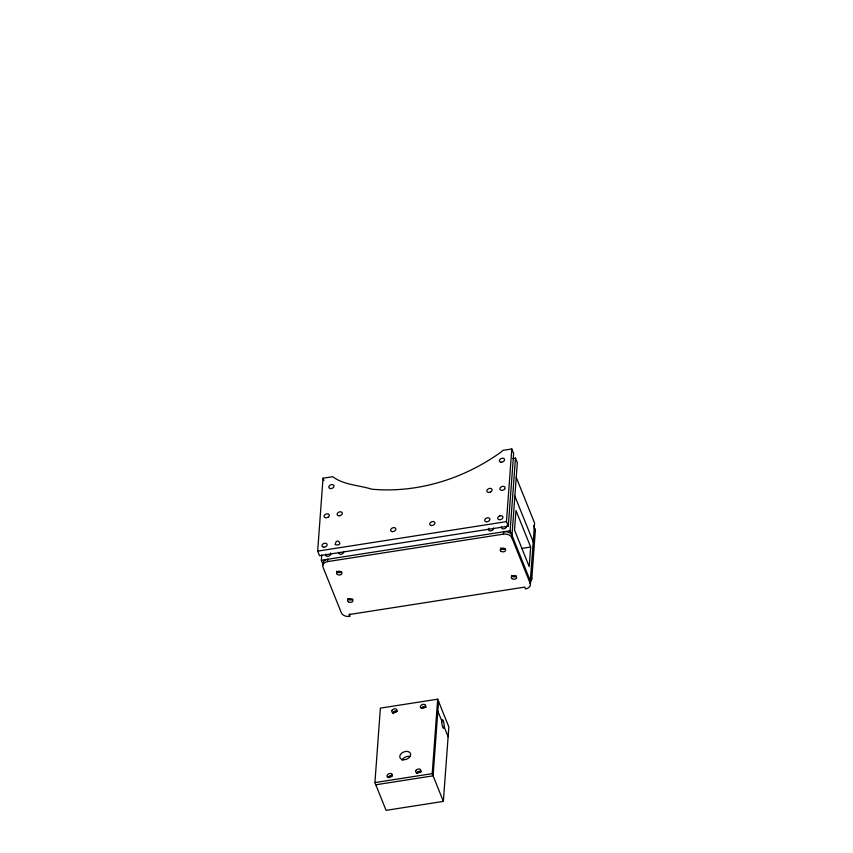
<?xml version="1.0" encoding="UTF-8"?>
<svg xmlns="http://www.w3.org/2000/svg" width="853" height="853" viewBox="0 0 853 853"><rect width="100%" height="100%" fill="white"/><g stroke="black" fill="none" stroke-linecap="round" stroke-linejoin="round"><path stroke-width="1.28" d="M317.668 551.123L323.02 478.202L332.702 476.71C344.09 485.165 358.825 485.058 371.897 489.217C417.927 493.311 464.064 478.725 501.329 451.866L502.961 450.352L511.8 448.987L513.634 453.551L508.303 526.194L319.502 555.687L317.668 551.123L506.469 521.62L511.8 448.987M349.879 614.032L349.709 616.388A6.771 4.66 4.2 0 1 341.36 612.838L323.01 567.17A6.771 4.66 4.2 0 1 327.68 561.594L327.851 559.237A6.771 4.66 4.2 0 0 323.18 564.825L321.346 560.25L321.73 554.951M374.915 782.585L380.385 708.129L437.674 699.172L448.838 726.937L443.368 801.394L386.078 810.35L374.915 782.585L432.215 773.639L437.674 699.172M438.559 701.369L433.089 775.825L375.8 784.781M349.709 616.388L348.973 614.565L524.755 587.099L525.491 588.922A6.771 4.66 4.2 0 0 530.161 583.335L511.811 537.678A6.771 4.66 4.2 0 0 503.462 534.127L503.633 531.771A6.771 4.66 4.2 0 1 511.981 535.321M530.385 583.409A6.771 4.66 4.2 0 0 530.331 580.989L510.147 530.758L515.468 458.114L512.952 458.509M511.811 537.678L517.313 462.678L515.468 458.114M530.662 547.029L529.223 566.627L514.53 530.097L515.969 510.499L530.662 547.029L521.546 548.458M530.161 583.335L534.586 523.038L516.225 477.381M530.747 581.415A6.771 4.66 -21.9 0 0 531.792 578.824L535.332 530.683A6.771 4.66 -21.9 0 0 534.639 528.37M338.694 552.371C338.513 555.698 344.228 554.237 343.78 551.486M392.753 712.863L393.041 712.351A2.708 1.866 -21.9 0 1 397.167 711.306M416.648 773.053L416.946 772.541A2.708 1.866 -21.9 0 1 421.073 771.496M417.266 773.181L417.48 772.797A2.037 1.397 -21.9 0 1 420.87 772.264M321.346 560.25L510.147 530.758M327.68 561.594L503.462 534.127M335.346 544.63C344.719 546.805 336.434 535.663 335.24 544.502M535.332 530.683L534.223 527.943A6.771 4.66 -21.9 0 0 533.53 525.629M514.849 496.137L533.21 541.794M531.792 578.824L530.694 576.084A6.771 4.66 -21.9 0 1 530.385 577.396M506.469 521.62L508.303 526.194M437.834 711.167L441.769 720.934M444.189 726.969L448.113 736.736M323.02 478.202L323.937 480.484M432.215 773.639L443.368 801.394M493.524 528.007A2.708 1.866 -21.9 0 1 490.486 530.907A2.708 1.866 -21.9 0 1 488.79 528.284M506.543 525.97A2.708 1.866 -21.9 0 1 503.846 528.839A2.708 1.866 -21.9 0 1 501.511 526.759M330.537 553.011A2.708 1.866 -21.9 0 1 328.405 556.231A2.708 1.866 -21.9 0 1 325.729 554.226M505.445 548.639A2.708 1.866 4.2 0 1 502.769 549.471A2.708 1.866 4.2 0 1 500.487 548.042M516.46 576.031A2.708 1.866 4.2 0 1 513.783 576.873A2.708 1.866 4.2 0 1 511.501 575.434M341.776 571.787A2.708 1.866 4.2 0 1 339.089 572.619A2.708 1.866 4.2 0 1 336.807 571.19M352.79 599.179A2.708 1.866 4.2 0 1 350.103 600.022A2.708 1.866 4.2 0 1 347.821 598.582M388.616 777.659A2.037 1.397 -21.9 0 1 391.932 776.486M401.998 760.268A5.694 3.913 -21.9 0 1 410.197 756.515M421.393 708.385A2.708 1.866 -21.9 0 1 423.674 706.615A2.708 1.866 -21.9 0 1 426.201 707.169M388.008 777.531A2.708 1.866 -21.9 0 1 391.911 775.74M393.308 713.652A2.037 1.397 -21.9 0 1 393.372 712.895L393.585 712.511A2.037 1.397 -21.9 0 1 396.688 711.722M422.011 708.416A2.037 1.397 -21.9 0 1 423.728 707.084A2.037 1.397 -21.9 0 1 425.615 707.5M392.167 710.154L391.868 710.677A2.708 1.866 -21.9 0 0 393.212 712.756A2.708 1.866 -21.9 0 0 396.528 711.413L396.826 710.901A2.708 1.866 -21.9 0 0 395.472 708.822A2.708 1.866 -21.9 0 0 392.167 710.154M416.061 770.344L415.774 770.856A2.708 1.866 -21.9 0 0 417.117 772.935A2.708 1.866 -21.9 0 0 420.433 771.602L420.721 771.091A2.708 1.866 -21.9 0 0 419.377 769.011A2.708 1.866 -21.9 0 0 416.061 770.344M504.656 488.982L504.219 489.451A2.708 1.866 -21.9 0 1 500.53 490.027A2.708 1.866 -21.9 0 1 500.732 487.255A2.708 1.866 -21.9 0 1 504.422 486.679L504.805 487.02A2.708 1.866 -21.9 0 1 504.656 488.982M327.872 517.313L327.232 517.6A2.708 1.866 -21.9 0 1 324.161 515.873A2.708 1.866 -21.9 0 1 328.309 513.975A2.708 1.866 -21.9 0 1 327.872 517.313M490.635 491.882L489.995 492.17A2.708 1.866 -21.9 0 1 486.914 490.443A2.708 1.866 -21.9 0 1 491.072 488.545A2.708 1.866 -21.9 0 1 490.635 491.882M499.783 515.958L499.144 516.246A2.708 1.866 -21.9 0 0 498.706 519.584A2.708 1.866 -21.9 0 0 502.865 517.686A2.708 1.866 -21.9 0 0 499.783 515.958M425.54 705.41L425.316 704.983A2.708 1.866 -21.9 0 0 422.128 704.653A2.708 1.866 -21.9 0 0 420.444 707.212L420.668 707.649A2.708 1.866 -21.9 0 0 423.856 707.969A2.708 1.866 -21.9 0 0 425.54 705.41M392.156 774.545L391.932 774.119A2.708 1.866 -21.9 0 0 388.733 773.799A2.708 1.866 -21.9 0 0 387.049 776.347L387.273 776.784A2.708 1.866 -21.9 0 0 390.461 777.104A2.708 1.866 -21.9 0 0 392.156 774.545M486.487 521.769A2.708 1.866 -21.9 0 0 489.857 518.88A2.708 1.866 -21.9 0 0 485.56 518.677A2.708 1.866 -21.9 0 0 486.487 521.769M338.908 515.777A2.708 1.866 -21.9 0 0 342.266 512.877A2.708 1.866 -21.9 0 0 337.98 512.685A2.708 1.866 -21.9 0 0 338.908 515.777M323.724 547.2A2.708 1.866 -21.9 0 0 327.094 544.31A2.708 1.866 -21.9 0 0 322.797 544.107A2.708 1.866 -21.9 0 0 323.724 547.2M392.444 531.622A2.708 1.866 -21.9 0 0 395.813 528.721A2.708 1.866 -21.9 0 0 391.516 528.529A2.708 1.866 -21.9 0 0 392.444 531.622M431.511 525.523A2.708 1.866 -21.9 0 0 434.87 522.622A2.708 1.866 -21.9 0 0 430.584 522.431A2.708 1.866 -21.9 0 0 431.511 525.523M330.601 488.588A2.708 1.866 -21.9 0 0 333.971 485.688A2.708 1.866 -21.9 0 0 329.674 485.485A2.708 1.866 -21.9 0 0 330.601 488.588M501.159 462.198A2.708 1.866 -21.9 0 0 504.518 459.309A2.708 1.866 -21.9 0 0 500.231 459.106A2.708 1.866 -21.9 0 0 501.159 462.198M512.045 578.643A2.708 1.866 4.2 0 0 516.555 577.939A2.708 1.866 4.2 0 0 513.197 575.551A2.708 1.866 4.2 0 0 512.045 578.643M501.031 551.251A2.708 1.866 4.2 0 0 505.541 550.548A2.708 1.866 4.2 0 0 502.182 548.159A2.708 1.866 4.2 0 0 501.031 551.251M348.365 601.791A2.708 1.866 4.2 0 0 352.875 601.088A2.708 1.866 4.2 0 0 349.517 598.699A2.708 1.866 4.2 0 0 348.365 601.791M337.351 574.4A2.708 1.866 4.2 0 0 341.861 573.696A2.708 1.866 4.2 0 0 338.502 571.307A2.708 1.866 4.2 0 0 337.351 574.4M441.747 721.873A4.468 1.034 81.1 0 0 443.667 728.366A4.468 1.034 81.1 0 0 443.517 721.606A4.468 1.034 81.1 0 0 441.747 721.873M403.512 759.767A5.694 3.913 -21.9 0 0 410.581 753.689A5.694 3.913 -21.9 0 0 401.56 753.274A5.694 3.913 -21.9 0 0 403.512 759.767"/></g></svg>
